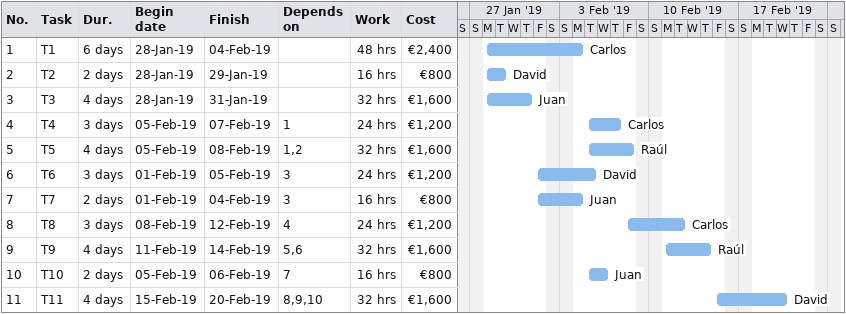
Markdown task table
| ID | Task | Duration | Start | Finish | Predecessors | Resources | Work (h) | Cost (€) |
|---|---|---|---|---|---|---|---|---|
| 1 | T1 | 6d | 2019-01-28 | 2019-02-04 |  | Carlos | 48 | 2400 |
| 2 | T2 | 2d | 2019-01-28 | 2019-01-29 |  | David | 16 | 800 |
| 3 | T3 | 4d | 2019-01-28 | 2019-01-31 |  | Juan | 32 | 1600 |
| 4 | T4 | 3d | 2019-02-05 | 2019-02-07 | 1 | Carlos | 24 | 1200 |
| 5 | T5 | 4d | 2019-02-05 | 2019-02-08 | 1, 2 | Raúl | 32 | 1600 |
| 6 | T6 | 3d | 2019-02-01 | 2019-02-05 | 3 | David | 24 | 1200 |
| 7 | T7 | 2d | 2019-02-01 | 2019-02-04 | 3 | Juan | 16 | 800 |
| 8 | T8 | 3d | 2019-02-08 | 2019-02-12 | 4 | Carlos | 24 | 1200 |
| 9 | T9 | 4d | 2019-02-11 | 2019-02-14 | 5, 6 | Raúl | 32 | 1600 |
| 10 | T10 | 2d | 2019-02-05 | 2019-02-06 | 7 | Juan | 16 | 800 |
| 11 | T11 | 4d | 2019-02-15 | 2019-02-20 | 8, 9, 10 | David | 32 | 1600 |
